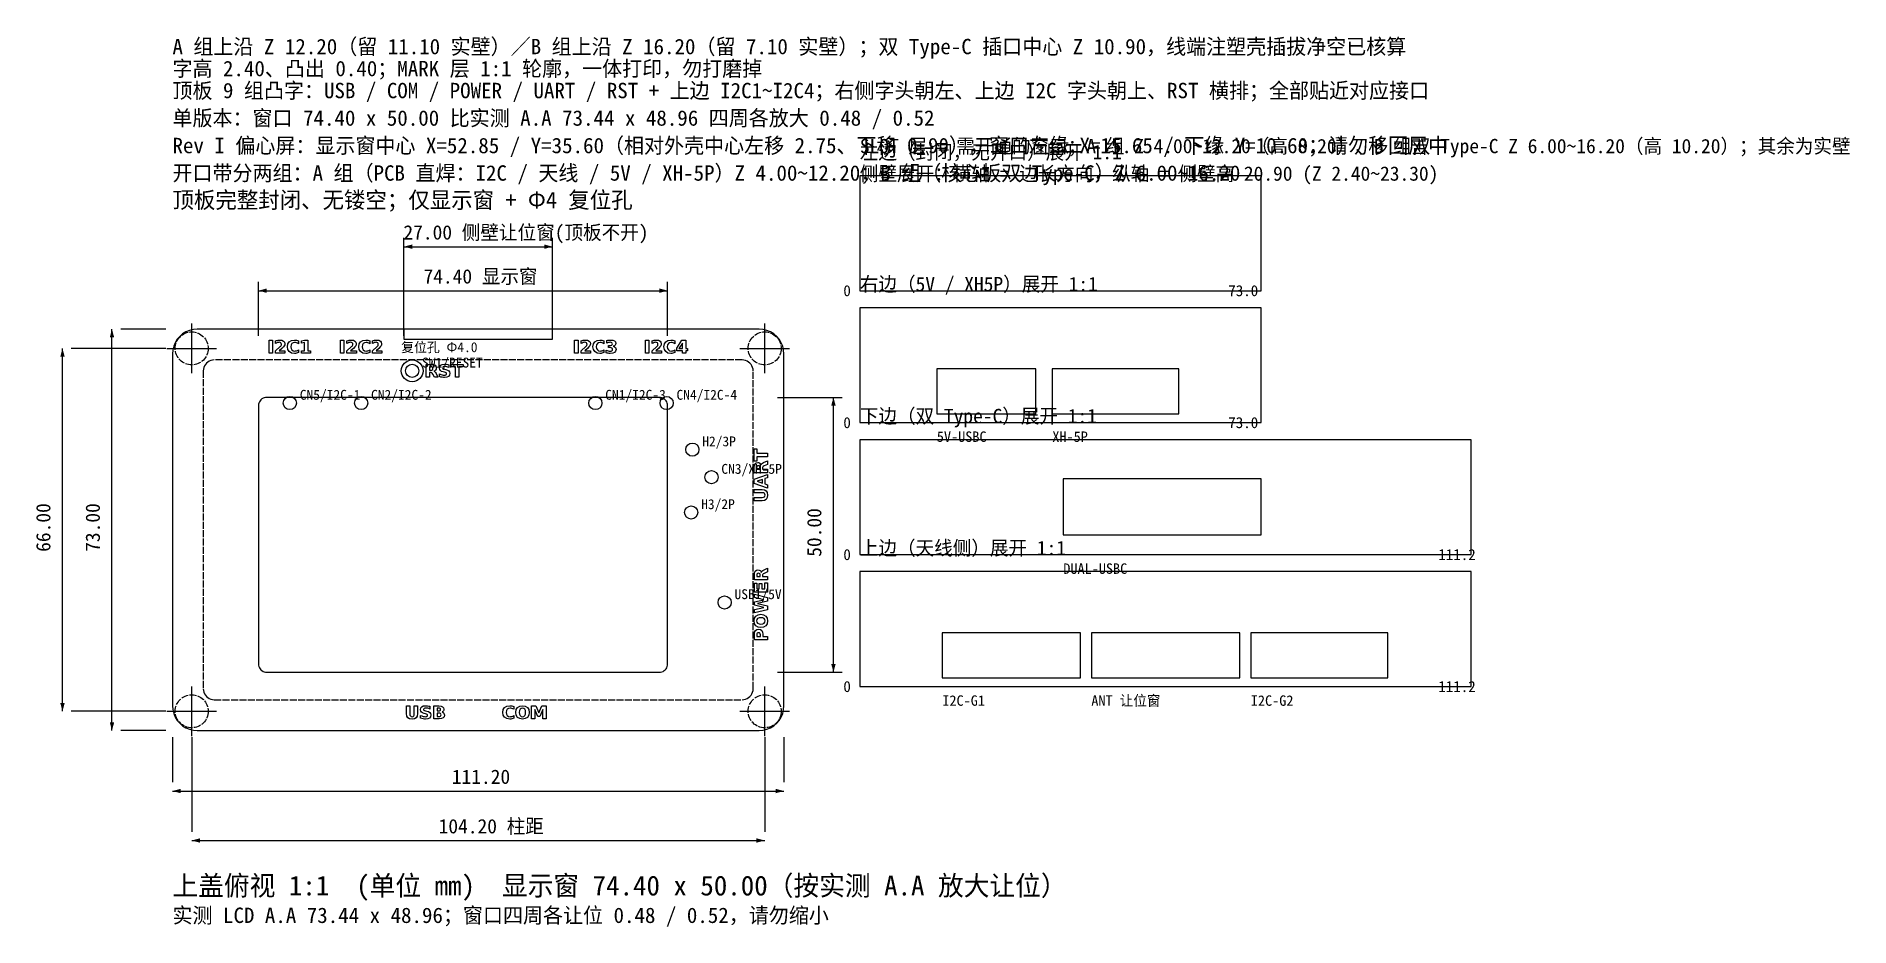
# Model space of a CAD drawing. Header units: millimetres. Extents: x -25 to 305, y -36 to 126.
import ezdxf

# ---------------------------------------------------------------- set-up
doc = ezdxf.new("R2010")
doc.units = ezdxf.units.MM
doc.linetypes.add('DASHED', pattern=[1.524, 1.27, -0.254])
for name, color, linetype in [('ANT', 2, 'Continuous'), ('CENTER', 8, 'Continuous'), ('DIM', 4, 'Continuous'), ('HOLE', 1, 'Continuous'), ('MARK', 6, 'Continuous'), ('NOTE', 6, 'Continuous'), ('OUTLINE', 7, 'Continuous'), ('PCB_REF', 8, 'Continuous'), ('SLOT', 3, 'Continuous'), ('TEXT', 7, 'Continuous'), ('WINDOW', 1, 'Continuous')]:
    doc.layers.add(name, color=color, linetype=linetype)

msp = doc.modelspace()

# ---------------------------------------------------------------- linework, layer by layer
at = {"layer": 'ANT'}
msp.add_lwpolyline([(42.1, 71.2), (69.1, 71.2), (69.1, 73), (42.1, 73)], close=True, dxfattribs=at)
at = {"layer": 'CENTER'}
for p, q in [((3.5, 65), (3.5, 74)), ((107.7, 65), (107.7, 74)), ((-1, 69.5), (8, 69.5)), ((103.2, 69.5), (112.2, 69.5)), ((3.5, -1), (3.5, 8)), ((107.7, -1), (107.7, 8)), ((-1, 3.5), (8, 3.5)), ((103.2, 3.5), (112.2, 3.5))]:
    msp.add_line(p, q, dxfattribs=at)
at = {"layer": 'CENTER', "linetype": 'DASHED'}
for centre in [(3.5, 69.5), (107.7, 69.5), (3.5, 3.5), (107.7, 3.5)]:
    msp.add_circle(centre, 3, dxfattribs=at)
at = {"layer": 'DIM'}
for p, q in [((42.1, 71.8), (42.1, 89.6)), ((69.1, 71.8), (69.1, 89.6)), ((42.1, 88), (69.1, 88)), ((15.65, 71.8), (15.65, 81.6)), ((15.65, 80), (90.05, 80)), ((90.05, 71.8), (90.05, 81.6)), ((-11, 0), (-11, 73)), ((-1.2, 73), (-9.4, 73)), ((-20, 3.5), (-20, 69.5)), ((-1.2, 69.5), (-18.4, 69.5)), ((110, 60.6), (121.8, 60.6)), ((120.2, 10.6), (120.2, 60.6)), ((110, 10.6), (121.8, 10.6)), ((-1.2, 3.5), (-18.4, 3.5)), ((-1.2, 0), (-9.4, 0)), ((0, -1.2), (0, -9.4)), ((3.5, -1.2), (3.5, -18.4)), ((107.7, -1.2), (107.7, -18.4)), ((111.2, -1.2), (111.2, -9.4)), ((0, -11), (111.2, -11)), ((3.5, -20), (107.7, -20))]:
    msp.add_line(p, q, dxfattribs=at)
for points in [[(42.1, 88), (43.6, 88.4), (43.6, 87.6)], [(69.1, 88), (67.6, 88.4), (67.6, 87.6)], [(15.65, 80), (17.15, 80.4), (17.15, 79.6)], [(90.05, 80), (88.55, 80.4), (88.55, 79.6)], [(-11, 73), (-10.6, 71.5), (-11.4, 71.5)], [(-20, 69.5), (-19.6, 68), (-20.4, 68)], [(120.2, 60.6), (120.6, 59.1), (119.8, 59.1)], [(120.2, 10.6), (120.6, 12.1), (119.8, 12.1)], [(-20, 3.5), (-19.6, 5), (-20.4, 5)], [(-11, 0), (-10.6, 1.5), (-11.4, 1.5)], [(0, -11), (1.5, -10.6), (1.5, -11.4)], [(111.2, -11), (109.7, -10.6), (109.7, -11.4)], [(3.5, -20), (5, -19.6), (5, -20.4)], [(107.7, -20), (106.2, -19.6), (106.2, -20.4)]]:
    msp.add_solid(points, dxfattribs=at)
at = {"layer": 'HOLE'}
msp.add_circle((43.59, 65.42), 2, dxfattribs=at)
at = {"layer": 'MARK'}
for points in [[(18.18, 68.62), (17.57, 68.62), (17.57, 70.98), (18.18, 70.98)], [(20.45, 68.62), (18.73, 68.62), (18.73, 69.07), (19.59, 69.83), (19.69, 69.93), (19.76, 70.03), (19.81, 70.14), (19.82, 70.24), (19.79, 70.39), (19.71, 70.51), (19.58, 70.58), (19.41, 70.61), (19.26, 70.59), (19.1, 70.55), (18.93, 70.47), (18.74, 70.37), (18.74, 70.88), (18.94, 70.94), (19.15, 70.99), (19.34, 71.01), (19.54, 71.02), (19.91, 70.98), (20.2, 70.84), (20.37, 70.61), (20.43, 70.32), (20.41, 70.13), (20.33, 69.96), (20.18, 69.76), (19.91, 69.51), (19.41, 69.07), (20.45, 69.07)], [(22.55, 68.62), (22.36, 68.59), (22.17, 68.58), (21.64, 68.66), (21.23, 68.91), (20.98, 69.29), (20.89, 69.8), (20.98, 70.31), (21.23, 70.69), (21.64, 70.94), (22.17, 71.02), (22.36, 71.01), (22.55, 70.98), (22.72, 70.92), (22.89, 70.85), (22.89, 70.36), (22.73, 70.46), (22.56, 70.53), (22.39, 70.57), (22.21, 70.58), (21.92, 70.53), (21.7, 70.37), (21.56, 70.13), (21.52, 69.8), (21.56, 69.47), (21.7, 69.23), (21.92, 69.07), (22.21, 69.02), (22.39, 69.03), (22.56, 69.07), (22.73, 69.14), (22.89, 69.24), (22.89, 68.75), (22.72, 68.68)], [(24.02, 70.57), (23.47, 70.45), (23.47, 70.87), (24.01, 70.98), (24.59, 70.98), (24.59, 69.04), (25.13, 69.04), (25.13, 68.62), (23.48, 68.62), (23.48, 69.04), (24.02, 69.04)], [(31.17, 68.62), (30.56, 68.62), (30.56, 70.98), (31.17, 70.98)], [(33.44, 68.62), (31.72, 68.62), (31.72, 69.07), (32.58, 69.83), (32.68, 69.93), (32.75, 70.03), (32.8, 70.14), (32.81, 70.24), (32.78, 70.39), (32.7, 70.51), (32.57, 70.58), (32.4, 70.61), (32.25, 70.59), (32.09, 70.55), (31.92, 70.47), (31.73, 70.37), (31.73, 70.88), (31.93, 70.94), (32.13, 70.99), (32.33, 71.01), (32.53, 71.02), (32.9, 70.98), (33.19, 70.84), (33.36, 70.61), (33.42, 70.32), (33.4, 70.13), (33.32, 69.96), (33.17, 69.76), (32.9, 69.51), (32.4, 69.07), (33.44, 69.07)], [(35.53, 68.62), (35.35, 68.59), (35.16, 68.58), (34.63, 68.66), (34.22, 68.91), (33.96, 69.29), (33.88, 69.8), (33.96, 70.31), (34.22, 70.69), (34.63, 70.94), (35.16, 71.02), (35.35, 71.01), (35.53, 70.98), (35.71, 70.92), (35.88, 70.85), (35.88, 70.36), (35.72, 70.46), (35.55, 70.53), (35.38, 70.57), (35.2, 70.58), (34.91, 70.53), (34.69, 70.37), (34.55, 70.13), (34.51, 69.8), (34.55, 69.47), (34.69, 69.23), (34.91, 69.07), (35.2, 69.02), (35.38, 69.03), (35.55, 69.07), (35.72, 69.14), (35.88, 69.24), (35.88, 68.75), (35.71, 68.68)], [(38.06, 68.62), (36.35, 68.62), (36.35, 69.07), (37.21, 69.83), (37.31, 69.93), (37.38, 70.03), (37.42, 70.14), (37.43, 70.24), (37.4, 70.39), (37.32, 70.51), (37.19, 70.58), (37.02, 70.61), (36.88, 70.59), (36.71, 70.55), (36.54, 70.47), (36.35, 70.37), (36.35, 70.88), (36.56, 70.94), (36.76, 70.99), (36.96, 71.01), (37.15, 71.02), (37.53, 70.98), (37.81, 70.84), (37.98, 70.61), (38.04, 70.32), (38.02, 70.13), (37.94, 69.96), (37.79, 69.76), (37.52, 69.51), (37.02, 69.07), (38.06, 69.07)], [(73.75, 68.62), (73.14, 68.62), (73.14, 70.98), (73.75, 70.98)], [(76.01, 68.62), (74.3, 68.62), (74.3, 69.07), (75.16, 69.83), (75.26, 69.93), (75.33, 70.03), (75.37, 70.14), (75.39, 70.24), (75.36, 70.39), (75.28, 70.51), (75.15, 70.58), (74.98, 70.61), (74.83, 70.59), (74.67, 70.55), (74.49, 70.47), (74.31, 70.37), (74.31, 70.88), (74.51, 70.94), (74.71, 70.99), (74.91, 71.01), (75.11, 71.02), (75.48, 70.98), (75.76, 70.84), (75.94, 70.61), (76, 70.32), (75.97, 70.13), (75.9, 69.96), (75.74, 69.76), (75.48, 69.51), (74.98, 69.07), (76.01, 69.07)], [(78.11, 68.62), (77.93, 68.59), (77.73, 68.58), (77.21, 68.66), (76.8, 68.91), (76.54, 69.29), (76.46, 69.8), (76.54, 70.31), (76.8, 70.69), (77.21, 70.94), (77.73, 71.02), (77.93, 71.01), (78.11, 70.98), (78.29, 70.92), (78.46, 70.85), (78.46, 70.36), (78.29, 70.46), (78.13, 70.53), (77.96, 70.57), (77.78, 70.58), (77.49, 70.53), (77.27, 70.37), (77.13, 70.13), (77.08, 69.8), (77.13, 69.47), (77.27, 69.23), (77.49, 69.07), (77.78, 69.02), (77.96, 69.03), (78.13, 69.07), (78.29, 69.14), (78.46, 69.24), (78.46, 68.75), (78.29, 68.68)], [(80.54, 69.68), (80.63, 69.51), (80.66, 69.29), (80.59, 68.98), (80.39, 68.76), (80.06, 68.62), (79.61, 68.58), (79.43, 68.58), (79.25, 68.61), (79.06, 68.64), (78.88, 68.69), (78.88, 69.16), (79.05, 69.09), (79.22, 69.03), (79.39, 69), (79.55, 68.99), (79.77, 69.01), (79.92, 69.07), (80.02, 69.18), (80.05, 69.31), (80.02, 69.46), (79.92, 69.56), (79.76, 69.62), (79.53, 69.64), (79.29, 69.64), (79.29, 70.03), (79.54, 70.03), (79.74, 70.05), (79.89, 70.11), (79.97, 70.19), (80, 70.32), (79.97, 70.44), (79.89, 70.53), (79.76, 70.59), (79.58, 70.61), (79.43, 70.6), (79.28, 70.57), (79.13, 70.53), (78.98, 70.48), (78.98, 70.92), (79.17, 70.97), (79.34, 71), (79.52, 71.02), (79.69, 71.02), (80.09, 70.98), (80.38, 70.87), (80.55, 70.68), (80.61, 70.42), (80.58, 70.23), (80.5, 70.08), (80.36, 69.97), (80.17, 69.89), (80.38, 69.81)], [(86.65, 68.62), (86.05, 68.62), (86.05, 70.98), (86.65, 70.98)], [(88.92, 68.62), (87.21, 68.62), (87.21, 69.07), (88.07, 69.83), (88.17, 69.93), (88.24, 70.03), (88.28, 70.14), (88.29, 70.24), (88.27, 70.39), (88.18, 70.51), (88.05, 70.58), (87.89, 70.61), (87.74, 70.59), (87.57, 70.55), (87.4, 70.47), (87.21, 70.37), (87.21, 70.88), (87.42, 70.94), (87.62, 70.99), (87.82, 71.01), (88.01, 71.02), (88.39, 70.98), (88.67, 70.84), (88.84, 70.61), (88.9, 70.32), (88.88, 70.13), (88.81, 69.96), (88.65, 69.76), (88.39, 69.51), (87.88, 69.07), (88.92, 69.07)], [(91.02, 68.62), (90.83, 68.59), (90.64, 68.58), (90.11, 68.66), (89.71, 68.91), (89.45, 69.29), (89.36, 69.8), (89.45, 70.31), (89.71, 70.69), (90.11, 70.94), (90.64, 71.02), (90.83, 71.01), (91.02, 70.98), (91.2, 70.92), (91.37, 70.85), (91.37, 70.36), (91.2, 70.46), (91.03, 70.53), (90.86, 70.57), (90.69, 70.58), (90.4, 70.53), (90.18, 70.37), (90.04, 70.13), (89.99, 69.8), (90.04, 69.47), (90.18, 69.23), (90.4, 69.07), (90.69, 69.02), (90.86, 69.03), (91.03, 69.07), (91.2, 69.14), (91.37, 69.24), (91.37, 68.75), (91.2, 68.68)], [(93.34, 69.49), (93.67, 69.49), (93.67, 69.05), (93.34, 69.05), (93.34, 68.62), (92.76, 68.62), (92.76, 69.05), (91.72, 69.05), (91.72, 69.57), (92.66, 70.98), (93.34, 70.98)], [(92.76, 69.49), (92.76, 70.48), (92.1, 69.49)], [(46.15, 64.24), (46.15, 66.6), (47.07, 66.6), (47.48, 66.56), (47.76, 66.44), (47.92, 66.24), (47.97, 65.95), (47.95, 65.74), (47.86, 65.57), (47.72, 65.44), (47.52, 65.34), (47.64, 65.3), (47.74, 65.22), (47.84, 65.09), (47.94, 64.91), (48.27, 64.24), (47.63, 64.24), (47.34, 64.83), (47.25, 64.98), (47.16, 65.07), (47.06, 65.12), (46.92, 65.14), (46.75, 65.14), (46.75, 64.24)], [(47.28, 65.63), (47.34, 65.72), (47.37, 65.86), (47.34, 66), (47.28, 66.09), (47.17, 66.14), (47.01, 66.16), (46.75, 66.16), (46.75, 65.56), (47.01, 65.56), (47.17, 65.57)], [(50.27, 66.03), (50.08, 66.1), (49.9, 66.16), (49.72, 66.19), (49.55, 66.2), (49.36, 66.19), (49.23, 66.14), (49.15, 66.07), (49.12, 65.96), (49.14, 65.87), (49.19, 65.81), (49.29, 65.76), (49.45, 65.72), (49.7, 65.67), (50.04, 65.57), (50.26, 65.42), (50.39, 65.23), (50.43, 64.97), (50.37, 64.63), (50.2, 64.39), (49.91, 64.25), (49.49, 64.2), (49.27, 64.21), (49.04, 64.24), (48.82, 64.29), (48.59, 64.37), (48.59, 64.88), (48.81, 64.77), (49.03, 64.7), (49.23, 64.65), (49.43, 64.64), (49.61, 64.65), (49.74, 64.7), (49.82, 64.78), (49.84, 64.89), (49.83, 64.99), (49.77, 65.06), (49.66, 65.12), (49.49, 65.17), (49.25, 65.22), (48.94, 65.32), (48.73, 65.47), (48.61, 65.66), (48.57, 65.91), (48.63, 66.22), (48.8, 66.45), (49.07, 66.6), (49.45, 66.64), (49.65, 66.64), (49.85, 66.61), (50.06, 66.58), (50.27, 66.53)], [(52.85, 66.14), (52.07, 66.14), (52.07, 64.24), (51.47, 64.24), (51.47, 66.14), (50.68, 66.14), (50.68, 66.6), (52.85, 66.6)], [(106.25, 51.22), (106.25, 50.42), (108.18, 50.42), (108.18, 49.8), (106.25, 49.8), (106.25, 49), (105.78, 49), (105.78, 51.22)], [(108.18, 46.9), (105.78, 46.9), (105.78, 47.85), (105.82, 48.26), (105.94, 48.54), (106.14, 48.71), (106.44, 48.76), (106.66, 48.74), (106.83, 48.65), (106.96, 48.51), (107.06, 48.3), (107.1, 48.42), (107.19, 48.53), (107.31, 48.63), (107.5, 48.73), (108.18, 49.07), (108.18, 48.41), (107.58, 48.12), (107.43, 48.03), (107.33, 47.94), (107.28, 47.83), (107.27, 47.7), (107.27, 47.52), (108.18, 47.52)], [(108.18, 44.69), (108.18, 44.07), (105.78, 44.96), (105.78, 45.7), (108.18, 46.59), (108.18, 45.96), (107.74, 45.81), (107.74, 44.84)], [(106.77, 48.06), (106.67, 48.12), (106.53, 48.15), (106.39, 48.12), (106.3, 48.06), (106.24, 47.95), (106.22, 47.78), (106.22, 47.52), (106.84, 47.52), (106.84, 47.78), (106.82, 47.95)], [(107.22, 42.4), (107.47, 42.43), (107.64, 42.5), (107.74, 42.63), (107.77, 42.82), (107.74, 43.01), (107.64, 43.14), (107.47, 43.21), (107.22, 43.23), (105.78, 43.23), (105.78, 43.85), (107.22, 43.85), (107.66, 43.79), (107.97, 43.6), (108.16, 43.27), (108.22, 42.82), (108.16, 42.36), (107.97, 42.04), (107.66, 41.85), (107.22, 41.78), (105.78, 41.78), (105.78, 42.4)], [(106.34, 45.33), (107.29, 45), (107.29, 45.66)], [(105.82, 27.38), (105.82, 28.31), (105.86, 28.71), (105.98, 28.99), (106.18, 29.16), (106.47, 29.21), (106.68, 29.18), (106.85, 29.1), (106.98, 28.96), (107.08, 28.76), (107.12, 28.88), (107.2, 28.98), (107.33, 29.08), (107.51, 29.18), (108.18, 29.51), (108.18, 28.86), (107.59, 28.58), (107.44, 28.49), (107.35, 28.4), (107.3, 28.3), (107.28, 28.16), (107.28, 27.99), (108.18, 27.99), (108.18, 27.38)], [(106.28, 25.78), (106.72, 25.78), (106.72, 26.75), (107.18, 26.75), (107.18, 25.78), (107.72, 25.78), (107.72, 26.85), (108.18, 26.85), (108.18, 25.17), (105.82, 25.17), (105.82, 26.81), (106.28, 26.81)], [(106.7, 28.58), (106.56, 28.6), (106.42, 28.58), (106.33, 28.52), (106.28, 28.41), (106.26, 28.25), (106.26, 27.99), (106.86, 27.99), (106.86, 28.25), (106.85, 28.41), (106.79, 28.52)], [(107.53, 22.4), (105.82, 22.8), (105.82, 23.39), (107.53, 23.79), (105.82, 24.2), (105.82, 24.78), (108.18, 24.22), (108.18, 23.52), (106.39, 23.09), (108.18, 22.67), (108.18, 21.97), (105.82, 21.41), (105.82, 21.99)], [(106.1, 20.83), (106.49, 21.07), (107, 21.15), (107.51, 21.07), (107.9, 20.83), (108.14, 20.44), (108.22, 19.93), (108.14, 19.43), (107.9, 19.05), (107.51, 18.8), (107, 18.72), (106.49, 18.8), (106.1, 19.05), (105.86, 19.43), (105.78, 19.93), (105.86, 20.44)], [(106.42, 19.5), (106.67, 19.39), (107, 19.35), (107.33, 19.39), (107.58, 19.5), (107.73, 19.69), (107.78, 19.93), (107.73, 20.18), (107.58, 20.37), (107.33, 20.48), (107, 20.52), (106.67, 20.48), (106.42, 20.37), (106.27, 20.18), (106.22, 19.93), (106.27, 19.69)], [(105.87, 17.89), (106.02, 18.19), (106.26, 18.37), (106.59, 18.43), (106.92, 18.37), (107.16, 18.19), (107.31, 17.89), (107.36, 17.5), (107.36, 17.1), (108.18, 17.1), (108.18, 16.49), (105.82, 16.49), (105.82, 17.5)], [(106.92, 17.43), (106.9, 17.59), (106.83, 17.71), (106.73, 17.78), (106.59, 17.8), (106.45, 17.78), (106.34, 17.71), (106.28, 17.59), (106.26, 17.43), (106.26, 17.1), (106.92, 17.1)], [(43.16, 4.48), (43.16, 3.07), (43.18, 2.82), (43.26, 2.65), (43.38, 2.56), (43.57, 2.52), (43.76, 2.56), (43.88, 2.65), (43.95, 2.82), (43.98, 3.07), (43.98, 4.48), (44.58, 4.48), (44.58, 3.07), (44.52, 2.63), (44.33, 2.32), (44.02, 2.14), (43.57, 2.08), (43.12, 2.14), (42.8, 2.32), (42.62, 2.63), (42.55, 3.07), (42.55, 4.48)], [(46.63, 3.98), (46.44, 4.04), (46.26, 4.07), (46.09, 4.08), (45.9, 4.07), (45.77, 4.02), (45.69, 3.95), (45.66, 3.84), (45.68, 3.75), (45.73, 3.69), (45.83, 3.64), (45.99, 3.6), (46.25, 3.55), (46.59, 3.45), (46.81, 3.31), (46.93, 3.11), (46.97, 2.85), (46.92, 2.51), (46.74, 2.27), (46.45, 2.12), (46.03, 2.08), (45.81, 2.09), (45.59, 2.12), (45.36, 2.17), (45.13, 2.25), (45.13, 2.76), (45.36, 2.65), (45.57, 2.58), (45.78, 2.53), (45.98, 2.52), (46.15, 2.53), (46.28, 2.58), (46.36, 2.67), (46.39, 2.77), (46.37, 2.87), (46.32, 2.94), (46.21, 3), (46.03, 3.05), (45.79, 3.1), (45.49, 3.2), (45.28, 3.35), (45.15, 3.54), (45.11, 3.79), (45.17, 4.1), (45.34, 4.33), (45.62, 4.48), (45.99, 4.52), (46.19, 4.52), (46.39, 4.49), (46.6, 4.46), (46.82, 4.41), (46.82, 3.91)], [(49.34, 3.17), (49.42, 3), (49.45, 2.8), (49.39, 2.5), (49.22, 2.29), (48.93, 2.17), (48.52, 2.12), (47.51, 2.12), (47.51, 4.48), (48.42, 4.48), (48.84, 4.44), (49.13, 4.33), (49.3, 4.14), (49.35, 3.86), (49.33, 3.7), (49.27, 3.56), (49.17, 3.46), (49.04, 3.38), (49.21, 3.3)], [(48.67, 3.63), (48.73, 3.71), (48.74, 3.82), (48.73, 3.92), (48.67, 4), (48.58, 4.05), (48.45, 4.07), (48.12, 4.07), (48.12, 3.57), (48.45, 3.57), (48.58, 3.58)], [(61.89, 2.18), (61.72, 2.12), (61.53, 2.09), (61.34, 2.08), (60.81, 2.16), (60.4, 2.41), (60.15, 2.79), (60.06, 3.3), (60.15, 3.81), (60.4, 4.19), (60.81, 4.44), (61.34, 4.52), (61.53, 4.51), (61.72, 4.48), (61.89, 4.42), (62.06, 4.35), (62.06, 3.86), (61.9, 3.96), (61.73, 4.03), (61.56, 4.07), (61.39, 4.08), (61.09, 4.03), (60.87, 3.87), (60.73, 3.63), (60.69, 3.3), (60.73, 2.97), (60.87, 2.73), (61.09, 2.57), (61.39, 2.52), (61.56, 2.53), (61.73, 2.57), (61.9, 2.64), (62.06, 2.74), (62.06, 2.25)], [(64.54, 4.2), (64.78, 3.81), (64.86, 3.3), (64.78, 2.79), (64.54, 2.4), (64.15, 2.16), (63.65, 2.08), (63.14, 2.16), (62.76, 2.4), (62.51, 2.79), (62.43, 3.3), (62.51, 3.81), (62.76, 4.2), (63.14, 4.44), (63.65, 4.52), (64.15, 4.44)], [(63.22, 3.88), (63.1, 3.63), (63.06, 3.3), (63.1, 2.97), (63.22, 2.72), (63.4, 2.57), (63.65, 2.52), (63.89, 2.57), (64.08, 2.72), (64.19, 2.97), (64.23, 3.3), (64.19, 3.63), (64.08, 3.88), (63.89, 4.03), (63.65, 4.08), (63.4, 4.03)], [(66.63, 3.22), (67.17, 4.48), (67.94, 4.48), (67.94, 2.12), (67.37, 2.12), (67.37, 3.85), (66.82, 2.58), (66.44, 2.58), (65.89, 3.85), (65.89, 2.12), (65.32, 2.12), (65.32, 4.48), (66.09, 4.48)], [(48.75, 2.61), (48.82, 2.71), (48.84, 2.85), (48.82, 2.98), (48.75, 3.08), (48.63, 3.13), (48.47, 3.15), (48.12, 3.15), (48.12, 2.54), (48.47, 2.54), (48.63, 2.56)]]:
    msp.add_lwpolyline(points, close=True, dxfattribs=at)
at = {"layer": 'OUTLINE'}
for points in [[(125, 80), (198, 80), (198, 100.9), (125, 100.9)], [(125, 56), (198, 56), (198, 76.9), (125, 76.9)], [(111.2, 68.5), (111.14, 69.2), (110.98, 69.89), (110.71, 70.54), (110.34, 71.15), (109.88, 71.68), (109.35, 72.14), (108.74, 72.51), (108.09, 72.78), (107.4, 72.94), (106.7, 73), (4.5, 73), (3.8, 72.94), (3.11, 72.78), (2.46, 72.51), (1.85, 72.14), (1.32, 71.68), (0.86, 71.15), (0.49, 70.54), (0.22, 69.89), (0.06, 69.2), (0, 68.5), (0, 4.5), (0.06, 3.8), (0.22, 3.11), (0.49, 2.46), (0.86, 1.85), (1.32, 1.32), (1.85, 0.86), (2.46, 0.49), (3.11, 0.22), (3.8, 0.06), (4.5, 0), (106.7, 0), (107.4, 0.06), (108.09, 0.22), (108.74, 0.49), (109.35, 0.86), (109.88, 1.32), (110.34, 1.85), (110.71, 2.46), (110.98, 3.11), (111.14, 3.8), (111.2, 4.5)], [(125, 32), (236.2, 32), (236.2, 52.9), (125, 52.9)], [(125, 8), (236.2, 8), (236.2, 28.9), (125, 28.9)]]:
    msp.add_lwpolyline(points, close=True, dxfattribs=at)
at = {"layer": 'PCB_REF', "linetype": 'DASHED'}
msp.add_lwpolyline([(105.6, 65.4), (105.58, 65.71), (105.5, 66.02), (105.38, 66.31), (105.22, 66.58), (105.01, 66.81), (104.78, 67.02), (104.51, 67.18), (104.22, 67.3), (103.91, 67.38), (103.6, 67.4), (7.6, 67.4), (7.29, 67.38), (6.98, 67.3), (6.69, 67.18), (6.42, 67.02), (6.19, 66.81), (5.98, 66.58), (5.82, 66.31), (5.7, 66.02), (5.62, 65.71), (5.6, 65.4), (5.6, 7.6), (5.62, 7.29), (5.7, 6.98), (5.82, 6.69), (5.98, 6.42), (6.19, 6.19), (6.42, 5.98), (6.69, 5.82), (6.98, 5.7), (7.29, 5.62), (7.6, 5.6), (103.6, 5.6), (103.91, 5.62), (104.22, 5.7), (104.51, 5.82), (104.78, 5.98), (105.01, 6.19), (105.22, 6.42), (105.38, 6.69), (105.5, 6.98), (105.58, 7.29), (105.6, 7.6)], close=True, dxfattribs=at)
at = {"layer": 'PCB_REF'}
for centre in [(43.59, 65.42), (21.35, 59.56), (34.31, 59.56), (76.9, 59.56), (89.86, 59.56), (94.54, 51.09), (98.01, 46.09), (94.34, 39.67), (100.41, 23.3)]:
    msp.add_circle(centre, 1.2, dxfattribs=at)
at = {"layer": 'SLOT'}
for points in [[(139, 57.6), (157, 57.6), (157, 65.8), (139, 65.8)], [(160, 57.6), (183, 57.6), (183, 65.8), (160, 65.8)], [(162, 35.6), (198, 35.6), (198, 45.8), (162, 45.8)], [(140, 9.6), (165.1, 9.6), (165.1, 17.8), (140, 17.8)], [(167.1, 9.6), (194.1, 9.6), (194.1, 17.8), (167.1, 17.8)], [(196.1, 9.6), (221, 9.6), (221, 17.8), (196.1, 17.8)]]:
    msp.add_lwpolyline(points, close=True, dxfattribs=at)
at = {"layer": 'WINDOW'}
msp.add_lwpolyline([(90.05, 59.1), (90.03, 59.33), (89.98, 59.56), (89.89, 59.78), (89.76, 59.98), (89.61, 60.16), (89.43, 60.31), (89.23, 60.44), (89.01, 60.53), (88.78, 60.58), (88.55, 60.6), (17.15, 60.6), (16.92, 60.58), (16.69, 60.53), (16.47, 60.44), (16.27, 60.31), (16.09, 60.16), (15.94, 59.98), (15.81, 59.78), (15.72, 59.56), (15.67, 59.33), (15.65, 59.1), (15.65, 12.1), (15.67, 11.87), (15.72, 11.64), (15.81, 11.42), (15.94, 11.22), (16.09, 11.04), (16.27, 10.89), (16.47, 10.76), (16.69, 10.67), (16.92, 10.62), (17.15, 10.6), (88.55, 10.6), (88.78, 10.62), (89.01, 10.67), (89.23, 10.76), (89.43, 10.89), (89.61, 11.04), (89.76, 11.22), (89.89, 11.42), (89.98, 11.64), (90.03, 11.87), (90.05, 12.1)], close=True, dxfattribs=at)

# ---------------------------------------------------------------- texts
at = {"layer": 'ANT'}
for s, height, p in [('单版本：窗口 74.40 x 50.00 比实测 A.A 73.44 x 48.96 四周各放大 0.48 / 0.52', 2.8, (0, 110)), ('Rev I 偏心屏：显示窗中心 X=52.85 / Y=35.60（相对外壳中心左移 2.75、下移 0.90），窗口左缘 X=15.65 / 下缘 Y=10.60；请勿移回居中', 2.8, (0, 105)), ('开口带分两组：A 组（PCB 直焊：I2C / 天线 / 5V / XH-5P）Z 4.00~12.20；B 组（核心板双 Type-C）Z 6.00~16.20', 2.8, (0, 100)), ('顶板完整封闭、无镂空；仅显示窗 + Φ4 复位孔', 3, (0, 95))]:
    msp.add_text(s, height=height, dxfattribs=at).set_placement(p)
at = {"layer": 'DIM'}
for s, height, p in [('27.00 侧壁让位窗(顶板不开)', 2.6, (42, 89.3)), ('74.40 显示窗', 2.6, (45.65, 81.3)), ('0', 2, (122, 79)), ('73.0', 2, (192, 79)), ('0', 2, (122, 55)), ('73.0', 2, (192, 55)), ('0', 2, (122, 31)), ('111.2', 2, (230.2, 31)), ('0', 2, (122, 7)), ('111.2', 2, (230.2, 7)), ('111.20', 2.6, (50.8, -9.7)), ('104.20 柱距', 2.6, (48.4, -18.7))]:
    msp.add_text(s, height=height, dxfattribs=at).set_placement(p)
for s, p in [('66.00', (-22.2, 32.5)), ('73.00', (-13.2, 32.5)), ('50.00', (118, 31.6))]:
    msp.add_text(s, height=2.6, rotation=90, dxfattribs=at).set_placement(p)
at = {"layer": 'NOTE'}
for s, height, p in [('A 组上沿 Z 12.20（留 11.10 实壁）／B 组上沿 Z 16.20（留 7.10 实壁）；双 Type-C 插口中心 Z 10.90，线端注塑壳插拔净空已核算', 2.8, (0, 123)), ('字高 2.40、凸出 0.40；MARK 层 1:1 轮廓，一体打印，勿打磨掉', 2.8, (0, 119)), ('顶板 9 组凸字：USB / COM / POWER / UART / RST + 上边 I2C1~I2C4；右侧字头朝左、上边 I2C 字头朝上、RST 横排；全部贴近对应接口', 2.8, (0, 115)), ('SLOT 层 = 需开通的窗口；A 组 Z 4.00~12.20（高 8.20）、B 组双 Type-C Z 6.00~16.20（高 10.20）；其余为实壁', 2.6, (125, 105)), ('侧壁展开：横轴 = 边长方向，纵轴 = 侧壁高 20.90 (Z 2.40~23.30)', 2.6, (125, 100)), ('复位孔 Φ4.0', 1.8, (41.59, 68.82)), ('SW1/RESET', 1.8, (45.39, 66.02)), ('CN5/I2C-1', 1.8, (23.15, 60.16)), ('CN2/I2C-2', 1.8, (36.11, 60.16)), ('CN1/I2C-3', 1.8, (78.7, 60.16)), ('CN4/I2C-4', 1.8, (91.66, 60.16)), ('H2/3P', 1.8, (96.34, 51.69)), ('5V-USBC', 1.9, (139, 52.5)), ('XH-5P', 1.9, (160, 52.5)), ('CN3/XH-5P', 1.8, (99.81, 46.69)), ('H3/2P', 1.8, (96.14, 40.27)), ('DUAL-USBC', 1.9, (162, 28.5)), ('USB1/5V', 1.8, (102.21, 23.9)), ('ANT 让位窗', 1.9, (167.1, 4.5)), ('I2C-G1', 1.9, (140, 4.5)), ('I2C-G2', 1.9, (196.1, 4.5)), ('实测 LCD A.A 73.44 x 48.96；窗口四周各让位 0.48 / 0.52，请勿缩小', 2.8, (0, -35))]:
    msp.add_text(s, height=height, dxfattribs=at).set_placement(p)
at = {"layer": 'TEXT'}
for s, height, p in [('左边（封闭，无开口）展开 1:1', 2.6, (125, 103.9)), ('右边（5V / XH5P）展开 1:1', 2.6, (125, 79.9)), ('下边（双 Type-C）展开 1:1', 2.6, (125, 55.9)), ('上边（天线侧）展开 1:1', 2.6, (125, 31.9)), ('上盖俯视 1:1  (单位 mm)  显示窗 74.40 x 50.00（按实测 A.A 放大让位）', 3.6, (0, -30))]:
    msp.add_text(s, height=height, dxfattribs=at).set_placement(p)

doc.saveas('drawing.dxf')
